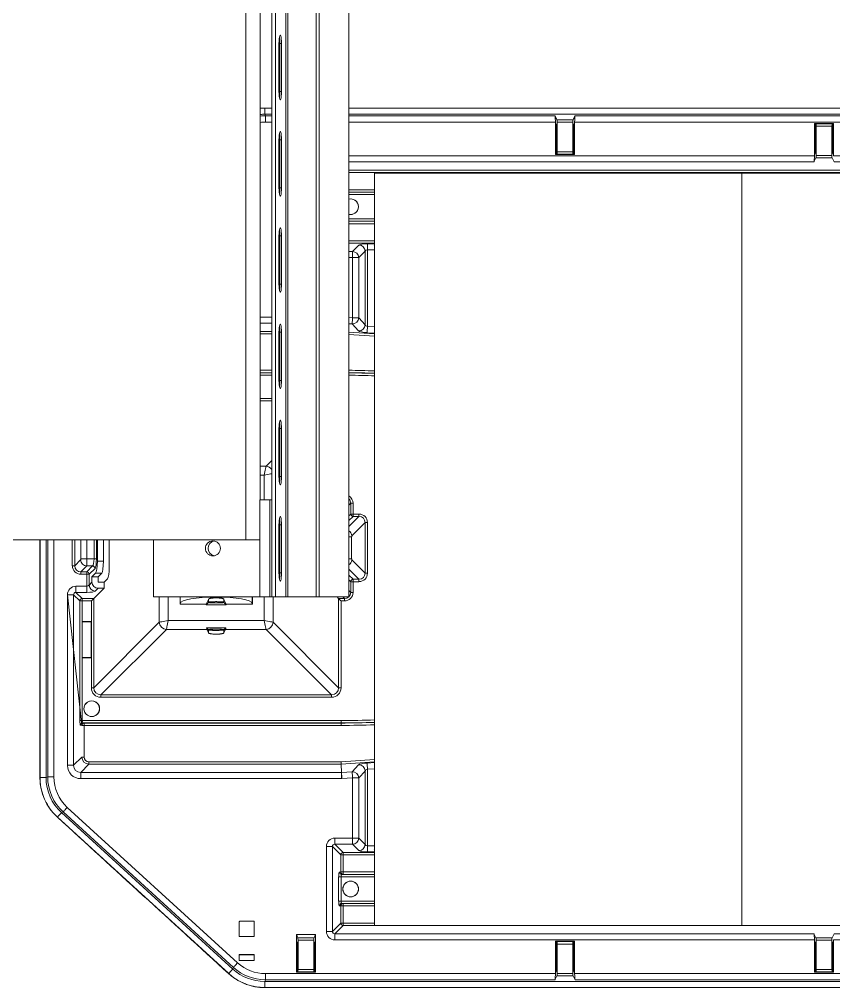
# Model space of a CAD drawing. Header units: inches. Extents: x 1518 to 2565, y 62 to 679.
# Drawn here: x 2181.42 to 2198.34, y 528.97 to 549.08 of the extents above; entities that cross this region are included whole.
import ezdxf

# ---------------------------------------------------------------- set-up
doc = ezdxf.new("R2010")
doc.units = ezdxf.units.IN
doc.header["$LTSCALE"] = 50
doc.header["$MEASUREMENT"] = 0
for name, color, linetype, lineweight in [('E2-ECOFEET', 254, 'Continuous', 5), ('ECOFEET', 254, 'Continuous', 5), ('TEXT', 1, 'Continuous', 20)]:
    doc.layers.add(name, color=color, linetype=linetype, lineweight=lineweight)

# ---------------------------------------------------------------- blocks, each defined once
blk = doc.blocks.new('Z1')
at = {"layer": 'ECOFEET', "color": 1, "linetype": 'Continuous'}
for p, q in [((57.511, 140.498), (57.511, 70.498)), ((58.163, 140.498), (58.163, 70.498)), ((58.782, 70.498), (58.782, 140.498)), ((56.941, 72.518), (56.941, 136.373)), ((57.035, 80.527), (57.048, 80.493)), ((63.071, 80.347), (63.092, 80.305)), ((63.096, 80.256), (63.096, 79.834)), ((63.447, 80.256), (63.447, 79.834)), ((68.476, 80.194), (68.476, 79.772)), ((68.827, 80.194), (68.827, 79.772)), ((68.472, 79.723), (68.451, 79.681)), ((68.83, 79.723), (68.851, 79.681)), ((58.783, 78.959), (59.317, 78.959)), ((59.317, 78.909), (58.783, 78.909)), ((58.783, 78.907), (59.317, 78.907)), ((59.317, 78.857), (58.783, 78.857)), ((58.783, 78.355), (59.317, 78.355)), ((59.317, 78.305), (58.783, 78.305)), ((58.783, 78.302), (59.317, 78.302)), ((59.317, 78.252), (58.783, 78.252)), ((58.783, 77.898), (59.317, 77.898)), ((59.317, 77.848), (58.783, 77.848)), ((56.941, 76.313), (57.18, 76.313)), ((58.987, 76.298), (59.12, 76.155)), ((57.18, 76.185), (56.941, 76.185)), ((58.983, 76.028), (58.85, 76.17)), ((56.941, 76.013), (57.18, 76.013)), ((57.18, 75.964), (56.941, 75.964)), ((57.33, 76.013), (57.348, 76.013)), ((57.348, 75.964), (57.33, 75.964)), ((58.783, 76.002), (59.317, 75.966)), ((59.317, 75.916), (58.783, 75.953)), ((56.941, 75.208), (57.18, 75.208)), ((57.18, 75.158), (56.941, 75.158)), ((56.941, 75.156), (57.18, 75.156)), ((57.18, 75.106), (56.941, 75.106)), ((57.33, 75.208), (57.348, 75.208)), ((57.348, 75.158), (57.33, 75.158)), ((57.33, 75.156), (57.348, 75.156)), ((57.348, 75.106), (57.33, 75.106)), ((56.941, 74.624), (57.18, 74.624)), ((57.18, 74.574), (56.941, 74.574)), ((57.33, 73.482), (57.348, 73.501)), ((57.348, 73.205), (57.33, 73.187)), ((53.804, 71.123), (53.804, 71.685)), ((56.64, 71.685), (56.931, 71.685)), ((53.064, 70.544), (52.936, 70.544)), ((55.275, 70.498), (55.275, 70.352)), ((55.868, 70.452), (55.868, 70.388)), ((56.185, 70.388), (56.185, 70.452)), ((55.868, 69.817), (55.868, 69.753)), ((56.185, 69.753), (56.185, 69.817)), ((56.504, 63.751), (56.504, 63.453)), ((56.808, 63.761), (56.514, 63.761)), ((56.818, 63.453), (56.818, 63.751)), ((56.514, 63.443), (56.808, 63.443)), ((57.691, 63.357), (57.712, 63.315)), ((57.716, 63.266), (57.716, 62.844)), ((58.067, 63.266), (58.067, 62.844)), ((63.096, 62.782), (63.096, 63.204)), ((63.447, 62.782), (63.447, 63.204)), ((68.472, 63.315), (68.451, 63.357)), ((68.476, 62.844), (68.476, 63.266)), ((68.827, 62.844), (68.827, 63.266)), ((56.817, 63.067), (56.505, 63.067)), ((56.817, 62.944), (56.817, 63.067)), ((56.504, 62.943), (56.818, 62.943)), ((63.071, 62.673), (63.071, 62.691)), ((63.471, 62.691), (63.45, 62.733))]:
    blk.add_line(p, q, dxfattribs=at)
for points in [[(57.472, 140.498), (57.472, 70.498), (57.257, 70.498), (57.18, 70.498), (57.137, 70.498)], [(57.257, 140.498), (57.18, 140.498), (57.18, 70.498)], [(57.257, 70.498), (57.257, 140.498), (57.472, 140.498), (57.511, 140.498), (58.101, 140.498)], [(58.101, 70.498), (58.163, 70.498), (58.782, 70.498), (58.783, 70.498), (58.783, 140.498), (58.782, 140.498), (58.163, 140.498), (58.101, 140.498), (58.101, 70.498), (57.511, 70.498), (57.472, 70.498)], [(56.931, 137.185), (56.64, 137.185), (18.191, 137.185), (18.191, 71.685), (56.64, 71.685), (56.64, 137.185)], [(57.348, 81.998), (57.382, 81.998), (57.382, 80.998), (57.348, 80.998)], [(57.18, 80.652), (57.035, 80.652), (56.941, 80.647)], [(57.18, 80.527), (57.035, 80.527), (57.035, 80.652), (57.035, 80.655)], [(57.18, 80.365), (57.048, 80.365), (57.048, 80.493), (57.18, 80.493)], [(75.244, 80.655), (75.244, 80.652), (75.244, 80.527), (58.783, 80.527)], [(58.783, 79.663), (68.451, 79.663), (68.451, 79.681), (68.451, 80.335), (68.851, 80.335), (68.851, 79.681), (68.851, 79.663), (74.7, 79.663), (74.7, 79.535)], [(63.071, 80.365), (63.071, 80.347), (63.071, 79.693), (63.471, 79.693), (63.471, 80.347), (63.45, 80.305)], [(57.348, 79.998), (57.382, 79.998), (57.382, 78.998), (57.348, 78.998)], [(66.942, 79.3), (66.942, 63.675), (59.317, 63.675), (58.663, 63.675), (58.663, 63.724), (59.317, 63.724)], [(74.528, 79.3), (74.528, 79.314), (58.783, 79.314)], [(66.942, 63.675), (74.567, 63.675), (74.567, 79.3), (66.942, 79.3), (59.317, 79.3), (59.317, 63.675)], [(57.348, 77.998), (57.382, 77.998), (57.382, 76.998), (57.348, 76.998)], [(59.12, 77.681), (58.987, 77.548), (58.859, 77.548), (58.783, 77.548)], [(59.169, 77.708), (59.169, 77.836), (59.317, 77.836)], [(59.317, 77.708), (59.169, 77.708), (59.169, 76.117), (59.317, 76.107)], [(59.317, 77.794), (59.309, 77.801), (59.317, 77.801)], [(57.348, 75.998), (57.382, 75.998), (57.382, 74.998), (57.348, 74.998)], [(57.348, 73.998), (57.382, 73.998), (57.382, 72.998), (57.348, 72.998)], [(57.137, 72.518), (57.137, 70.498), (56.931, 70.498), (54.724, 70.498), (54.724, 71.685)], [(56.931, 70.498), (56.931, 72.518), (57.137, 72.518), (57.18, 72.518)], [(58.783, 72.185), (58.82, 72.222), (58.869, 72.222), (58.869, 72.445), (58.82, 72.445), (58.783, 72.408)], [(58.783, 71.964), (58.992, 72.173), (58.992, 72.222), (58.869, 72.222), (58.869, 72.173), (58.783, 72.087)], [(57.348, 71.998), (57.382, 71.998), (57.382, 70.998), (57.348, 70.998)], [(52.493, 71.685), (52.493, 66.745), (52.367, 66.745), (52.365, 66.745)], [(52.493, 66.745), (52.527, 66.76), (52.527, 71.685)], [(52.655, 71.685), (52.655, 66.76), (52.527, 66.76)], [(53.087, 71.685), (53.087, 71.147), (53.038, 71.147), (53.038, 71.685)], [(53.34, 71.685), (53.34, 71.289), (53.212, 71.289), (53.212, 71.685)], [(53.34, 71.289), (53.489, 71.289), (53.489, 71.685)], [(53.538, 71.685), (53.538, 71.289), (53.489, 71.289)], [(53.558, 71.685), (53.558, 71.239), (53.685, 71.239), (53.685, 71.685)], [(58.783, 71.289), (58.84, 71.289), (58.84, 71.749), (58.783, 71.749)], [(53.46, 71.142), (53.338, 71.019), (53.338, 70.97), (53.215, 70.97), (53.215, 71.019)], [(58.783, 70.853), (58.82, 70.816), (58.869, 70.816), (58.992, 70.816), (58.992, 70.865), (58.783, 71.074)], [(53.446, 70.917), (53.521, 70.993), (53.648, 70.993), (53.573, 70.917), (53.573, 70.81), (53.578, 70.805), (53.696, 70.805), (53.767, 70.877)], [(53.573, 70.917), (53.446, 70.917), (53.446, 70.806)], [(58.783, 70.951), (58.869, 70.865), (58.869, 70.816), (58.869, 70.593), (58.82, 70.593), (58.783, 70.63)], [(53.114, 70.593), (53.338, 70.593), (53.338, 70.721)], [(53.483, 68.612), (53.483, 70.465), (53.696, 70.678)], [(53.064, 67.001), (53.064, 70.544), (53.192, 70.416), (53.192, 67.933), (53.242, 67.933), (58.621, 67.933), (58.621, 67.883)], [(53.244, 69.984), (53.242, 69.987), (53.433, 69.987), (53.433, 69.237), (53.433, 68.612), (53.483, 68.612), (54.844, 69.973), (54.844, 70.498)], [(55.276, 70.498), (55.276, 70.368), (55.275, 70.352), (55.818, 70.352)], [(56.234, 70.338), (55.818, 70.338), (55.866, 70.386), (55.866, 70.448), (55.818, 70.352), (55.818, 70.338)], [(56.778, 70.352), (56.234, 70.352), (56.186, 70.448), (56.186, 70.386), (56.234, 70.338), (56.234, 70.352)], [(56.776, 70.498), (56.776, 70.368), (56.778, 70.352), (56.778, 70.498)], [(57.208, 70.498), (57.208, 69.973), (58.57, 68.612), (58.619, 68.612), (58.619, 70.416), (58.692, 70.416), (58.692, 70.465), (58.66, 70.498)], [(58.57, 68.612), (58.57, 70.465), (58.538, 70.498)], [(53.244, 69.239), (53.242, 69.237), (53.433, 69.237), (53.431, 69.239)], [(53.259, 67.883), (58.621, 67.883), (58.621, 67.88)], [(53.212, 66.853), (53.212, 66.725), (58.626, 66.725), (58.626, 66.853), (58.62, 67.025), (53.384, 67.025), (53.384, 67.074), (58.62, 67.074), (59.317, 67.122)], [(53.384, 67.025), (53.212, 66.853), (58.626, 66.853)], [(59.317, 66.931), (59.169, 66.921), (59.169, 65.331), (59.317, 65.331)], [(59.317, 65.203), (59.169, 65.203), (59.169, 65.331)], [(59.317, 65.237), (59.309, 65.237), (59.317, 65.245)], [(59.317, 65.141), (58.663, 65.141), (58.663, 64.786), (59.317, 64.786)], [(58.619, 64.683), (58.57, 64.683), (58.57, 64.182), (58.619, 64.182), (59.317, 64.182)], [(59.317, 64.683), (58.619, 64.683), (58.619, 64.182)], [(57.691, 63.484), (57.691, 63.357), (57.691, 62.703), (58.091, 62.703), (58.091, 63.357), (58.07, 63.315)], [(58.091, 63.357), (58.091, 63.484), (57.691, 63.484), (57.723, 63.42), (58.059, 63.42), (58.091, 63.484)], [(68.451, 63.375), (68.451, 63.357), (68.451, 62.703), (68.851, 62.703), (68.851, 63.357), (68.83, 63.315)], [(68.851, 63.357), (68.851, 63.375), (74.7, 63.375), (74.7, 63.503), (68.861, 63.503), (68.819, 63.42), (68.483, 63.42)], [(63.092, 62.733), (63.071, 62.691), (63.071, 63.345), (63.471, 63.345), (63.471, 62.691), (63.471, 62.673), (73.831, 62.673), (73.831, 62.691)], [(56.504, 63.068), (56.505, 63.067), (56.505, 62.944)], [(73.822, 62.545), (63.481, 62.545), (63.439, 62.628), (63.103, 62.628), (63.062, 62.545)], [(75.244, 62.384), (75.244, 62.386), (57.035, 62.386), (57.035, 62.384)]]:
    blk.add_lwpolyline(points, dxfattribs=at)
at = {"layer": 'ECOFEET', "color": 1, "linetype": 'Continuous', "flags": 128}
for points in [[(57.382, 81.998), (57.381, 82.046), (57.378, 82.09), (57.373, 82.127), (57.367, 82.154), (57.359, 82.168), (57.352, 82.168), (57.345, 82.154), (57.339, 82.127), (57.334, 82.09), (57.331, 82.046), (57.33, 81.998), (57.33, 80.998), (57.331, 80.949), (57.334, 80.905), (57.339, 80.868), (57.345, 80.841), (57.352, 80.827), (57.359, 80.827), (57.367, 80.841), (57.373, 80.868), (57.378, 80.905), (57.381, 80.949), (57.382, 80.998)], [(57.382, 79.998), (57.381, 80.046), (57.378, 80.09), (57.373, 80.127), (57.367, 80.154), (57.359, 80.168), (57.352, 80.168), (57.345, 80.154), (57.339, 80.127), (57.334, 80.09), (57.331, 80.046), (57.33, 79.998), (57.33, 78.998), (57.331, 78.949), (57.334, 78.905), (57.339, 78.868), (57.345, 78.841), (57.352, 78.827), (57.359, 78.827), (57.367, 78.841), (57.373, 78.868), (57.378, 78.905), (57.381, 78.949), (57.382, 78.998)], [(57.382, 77.998), (57.381, 78.046), (57.378, 78.09), (57.373, 78.127), (57.367, 78.154), (57.359, 78.168), (57.352, 78.168), (57.345, 78.154), (57.339, 78.127), (57.334, 78.09), (57.331, 78.046), (57.33, 77.998), (57.33, 76.998), (57.331, 76.949), (57.334, 76.905), (57.339, 76.868), (57.345, 76.841), (57.352, 76.827), (57.359, 76.827), (57.367, 76.841), (57.373, 76.868), (57.378, 76.905), (57.381, 76.949), (57.382, 76.998)], [(58.783, 76.175), (58.85, 76.17), (58.851, 76.176), (58.851, 76.185), (58.852, 76.198), (58.853, 76.214), (58.854, 76.233), (58.856, 76.253), (58.857, 76.275), (58.859, 76.298), (58.783, 76.303)], [(57.382, 75.998), (57.381, 76.046), (57.378, 76.09), (57.373, 76.127), (57.367, 76.154), (57.359, 76.168), (57.352, 76.168), (57.345, 76.154), (57.339, 76.127), (57.334, 76.09), (57.331, 76.046), (57.33, 75.998), (57.33, 74.998), (57.331, 74.949), (57.334, 74.905), (57.339, 74.868), (57.345, 74.841), (57.352, 74.827), (57.359, 74.827), (57.367, 74.841), (57.373, 74.868), (57.378, 74.905), (57.381, 74.949), (57.382, 74.998)], [(59.317, 75.978), (59.16, 75.989), (59.161, 75.995), (59.162, 76.005), (59.162, 76.018), (59.164, 76.033), (59.165, 76.052), (59.166, 76.073), (59.168, 76.094), (59.169, 76.117)], [(57.382, 73.998), (57.381, 74.046), (57.378, 74.09), (57.373, 74.127), (57.367, 74.154), (57.359, 74.168), (57.352, 74.168), (57.345, 74.154), (57.339, 74.127), (57.334, 74.09), (57.331, 74.046), (57.33, 73.998), (57.33, 72.998), (57.331, 72.949), (57.334, 72.905), (57.339, 72.868), (57.345, 72.841), (57.352, 72.827), (57.359, 72.827), (57.367, 72.841), (57.373, 72.868), (57.378, 72.905), (57.381, 72.949), (57.382, 72.998)], [(56.941, 73.026), (57.021, 73.026), (57.029, 73.063), (57.037, 73.1), (57.044, 73.133), (57.05, 73.162), (57.055, 73.185), (57.059, 73.203), (57.061, 73.213), (56.941, 73.213)], [(57.18, 73.059), (57.157, 73.054), (57.128, 73.048), (57.095, 73.041), (57.059, 73.034), (57.021, 73.026), (57.021, 72.518)], [(57.382, 71.998), (57.381, 72.046), (57.378, 72.09), (57.373, 72.127), (57.367, 72.154), (57.359, 72.168), (57.352, 72.168), (57.345, 72.154), (57.339, 72.127), (57.334, 72.09), (57.331, 72.046), (57.33, 71.998), (57.33, 70.998), (57.331, 70.949), (57.334, 70.905), (57.339, 70.868), (57.345, 70.841), (57.352, 70.827), (57.359, 70.827), (57.367, 70.841), (57.373, 70.868), (57.378, 70.905), (57.381, 70.949), (57.382, 70.998)], [(53.433, 70.416), (53.242, 70.416), (53.242, 70.465), (53.483, 70.465), (53.48, 70.463), (53.477, 70.459), (53.472, 70.454), (53.466, 70.448), (53.458, 70.441), (53.451, 70.433), (53.442, 70.425), (53.433, 70.416), (53.433, 69.987), (53.431, 69.984), (53.244, 69.984), (53.244, 69.239), (53.431, 69.239), (53.431, 69.984)], [(55.031, 70.498), (55.031, 70.012), (55.023, 69.975), (55.016, 69.939), (55.009, 69.905), (55.003, 69.876), (54.998, 69.853), (54.994, 69.836), (54.992, 69.825), (53.63, 68.464), (53.63, 68.415), (58.422, 68.415), (58.422, 68.464), (53.63, 68.464)], [(58.422, 68.464), (57.061, 69.825), (57.059, 69.836), (57.055, 69.853), (57.05, 69.876), (57.044, 69.905), (57.037, 69.939), (57.029, 69.975), (57.021, 70.012), (57.021, 70.498)], [(58.692, 70.465), (58.57, 70.465), (58.572, 70.463), (58.576, 70.459), (58.581, 70.454), (58.587, 70.448), (58.594, 70.441), (58.602, 70.433), (58.611, 70.425), (58.619, 70.416)], [(59.317, 67.06), (59.16, 67.049), (59.161, 67.043), (59.162, 67.034), (59.162, 67.021), (59.164, 67.005), (59.165, 66.986), (59.166, 66.966), (59.168, 66.944), (59.169, 66.921)], [(52.727, 65.924), (52.729, 65.925), (56.286, 62.676), (56.301, 62.693), (56.315, 62.709), (56.329, 62.724), (56.341, 62.737), (56.352, 62.749), (56.36, 62.758), (56.367, 62.765), (56.371, 62.769), (52.814, 66.018), (52.847, 66.033), (56.384, 62.803)], [(56.371, 62.769), (56.384, 62.803), (56.387, 62.807), (56.394, 62.814), (56.403, 62.824), (56.413, 62.836), (56.426, 62.849), (56.44, 62.865), (56.455, 62.881), (56.47, 62.897), (52.934, 66.127), (52.918, 66.111), (52.904, 66.095), (52.89, 66.079), (52.877, 66.066), (52.866, 66.054), (52.858, 66.044), (52.851, 66.037), (52.847, 66.033)]]:
    blk.add_lwpolyline(points, dxfattribs=at)
at = {"layer": 'ECOFEET', "color": 1, "linetype": 'Continuous'}
for points in [[(57.339, 82.129, -0.044235), (57.348, 81.998), (57.348, 80.998, -0.044242), (57.339, 80.866)], [(57.339, 80.129, -0.044242), (57.348, 79.998), (57.348, 78.998, -0.04424), (57.339, 78.866)], [(58.783, 79.363), (74.528, 79.363), (74.528, 79.314), (74.577, 79.314), (74.749, 79.486), (74.749, 75.225), (74.877, 75.225), (74.877, 75.097), (78.16, 75.097), (77.988, 74.925, -0.393929), (78.037, 74.876), (78.209, 75.048), (78.209, 67.99)], [(74.567, 78.908, 0.339393), (74.604, 78.957), (74.577, 78.959), (74.577, 79.314, 0.393928), (74.528, 79.363), (74.7, 79.535), (68.861, 79.535), (68.819, 79.618), (68.483, 79.618), (68.442, 79.535)], [(58.783, 78.448, 0.202767), (58.907, 78.47, 0.544465), (58.907, 78.741, 0.202767), (58.783, 78.763)], [(57.339, 78.129, -0.04424), (57.348, 77.998), (57.348, 76.998, -0.044241), (57.339, 76.866)], [(58.783, 77.676), (58.859, 77.676), (58.992, 77.809, -0.393923), (59.12, 77.681), (59.12, 76.155)], [(57.339, 76.129, -0.044241), (57.348, 75.998), (57.348, 74.998, -0.04424), (57.339, 74.866)], [(57.339, 74.129, -0.044242), (57.348, 73.998), (57.348, 72.998, -0.044239), (57.339, 72.866)], [(57.18, 73.148, 0.234515), (57.061, 73.213), (57.18, 73.332)], [(58.992, 72.173), (58.869, 72.173, -0.39391), (58.82, 72.222), (58.82, 72.445)], [(57.339, 72.129, -0.044242), (57.348, 71.998), (57.348, 70.998, -0.044236), (57.339, 70.866)], [(58.783, 71.163, 0.24493), (58.843, 71.27), (59.12, 70.993), (59.169, 70.993), (59.169, 72.045), (59.12, 72.045), (59.12, 70.993)], [(59.12, 72.045), (58.843, 71.768, 0.244933), (58.783, 71.875)], [(57.33, 71.37, 0.067324), (57.344, 71.508, 0.067325), (57.33, 71.646)], [(53.087, 71.147), (53.209, 71.27, 0.393923), (53.337, 71.142)], [(53.446, 70.806), (53.387, 70.747), (53.387, 70.97), (53.509, 71.093, 0.393944), (53.46, 71.142), (53.337, 71.142), (53.215, 71.019), (53.338, 71.019, -0.393944), (53.387, 70.97), (53.338, 70.97), (53.338, 70.721), (53.114, 70.721), (53.114, 70.593), (53.242, 70.465, 0.393935), (53.192, 70.416), (53.242, 70.416), (53.242, 69.987), (53.242, 69.237), (53.242, 67.933)], [(53.696, 70.805), (53.696, 70.678), (53.574, 70.678), (53.515, 70.619, -0.393928), (53.387, 70.747)], [(58.82, 70.593), (58.82, 70.816, -0.393907), (58.869, 70.865), (58.992, 70.865)], [(59.12, 66.883, 0.411945), (58.983, 67.011), (58.85, 66.868)], [(58.442, 65.313), (58.314, 65.313), (58.314, 63.552), (58.442, 63.552), (58.614, 63.724, 0.393921), (58.663, 63.675), (58.491, 63.503), (68.442, 63.503), (68.483, 63.42)], [(58.491, 65.362), (58.663, 65.19, 0.393935), (58.614, 65.141), (58.442, 65.313), (58.442, 63.552)], [(58.637, 64.733, -0.412092), (58.587, 64.783), (58.614, 64.786), (58.614, 65.141), (58.663, 65.141), (58.663, 65.19), (59.317, 65.19)], [(59.317, 64.736), (58.663, 64.736), (58.663, 64.786), (58.614, 64.786, 0.412112), (58.663, 64.736), (58.637, 64.733), (59.317, 64.733)], [(59.317, 64.079), (58.663, 64.079), (58.663, 63.724), (58.614, 63.724), (58.614, 64.079), (58.587, 64.082, -0.412106), (58.637, 64.132)], [(59.317, 64.132), (58.637, 64.132), (58.663, 64.129, 0.4121), (58.614, 64.079), (58.663, 64.079), (58.663, 64.129), (59.317, 64.129)]]:
    blk.add_lwpolyline(points, format="xyb", dxfattribs=at)
for points in [[(63.436, 80.361), (63.107, 80.361), (63.107, 79.749), (63.436, 79.749)], [(68.827, 80.33), (68.476, 80.33), (68.482, 80.329), (68.82, 80.329)], [(68.816, 80.279), (68.487, 80.279), (68.487, 79.667), (68.816, 79.667)], [(63.447, 79.698), (63.096, 79.698), (63.102, 79.699), (63.44, 79.699)], [(58.056, 63.371), (57.727, 63.371), (57.727, 62.759), (58.056, 62.759)], [(68.487, 62.759), (68.816, 62.759), (68.816, 63.371), (68.487, 63.371)], [(63.44, 63.339), (63.447, 63.34), (63.096, 63.34), (63.102, 63.339)], [(63.107, 63.289), (63.107, 62.677), (63.436, 62.677), (63.436, 63.289)], [(56.817, 63.067), (56.818, 63.068), (56.504, 63.068), (56.504, 62.943), (56.505, 62.944), (56.817, 62.944), (56.818, 62.943)], [(58.067, 62.708), (57.716, 62.708), (57.722, 62.709), (58.06, 62.709)]]:
    blk.add_lwpolyline(points, close=True, dxfattribs=at)
for points in [[(58.859, 76.298), (58.987, 76.298), (58.987, 77.548, 0.393924), (58.859, 77.676), (58.859, 77.548)], [(53.237, 67.83, -0.412123), (53.286, 67.88), (58.621, 67.88), (58.621, 67.83), (53.286, 67.83), (53.286, 67.173), (53.237, 67.173), (53.064, 67.001), (52.936, 67.001), (52.936, 70.544)], [(53.354, 68.313, 0.544465), (53.354, 68.041, 0.294947), (53.529, 68.041, 0.544465), (53.529, 68.313, 0.294947)], [(53.21, 67.833, -0.412086), (53.259, 67.883), (53.286, 67.88), (53.286, 67.83), (53.237, 67.83)], [(58.732, 64.568, 0.544465), (58.732, 64.297, 0.294947), (58.907, 64.297, 0.544465), (58.907, 64.568, 0.294947)]]:
    blk.add_lwpolyline(points, format="xyb", close=True, dxfattribs=at)
at = {"layer": 'ECOFEET', "color": 1, "linetype": 'Continuous', "flags": 128}
for points in [[(55.832, 69.825), (54.992, 69.825, -0.393932), (54.844, 69.973), (54.854, 69.975), (54.872, 69.979), (54.895, 69.984), (54.924, 69.99), (54.958, 69.997), (54.994, 70.005), (55.031, 70.012)], [(55.031, 70.012), (57.021, 70.012), (57.059, 70.005), (57.095, 69.997), (57.128, 69.99), (57.157, 69.984), (57.181, 69.979), (57.198, 69.975), (57.208, 69.973, -0.393932), (57.061, 69.825), (56.22, 69.825), (56.186, 69.757), (56.186, 69.819), (56.227, 69.86), (55.825, 69.86), (55.866, 69.819), (55.866, 69.757), (55.832, 69.825)], [(59.317, 67.073), (58.623, 67.025), (58.623, 67.028), (58.623, 67.031), (58.623, 67.036), (58.622, 67.042), (58.622, 67.049), (58.621, 67.057), (58.62, 67.066), (58.62, 67.074), (58.62, 67.025, 0.016596), (58.623, 67.025), (58.629, 66.853), (58.85, 66.868), (58.851, 66.862), (58.851, 66.853), (58.852, 66.84), (58.853, 66.824), (58.854, 66.805), (58.856, 66.785), (58.857, 66.763), (58.859, 66.74), (58.987, 66.74, 0.411946), (58.85, 66.868)], [(58.629, 66.853), (58.63, 66.847), (58.63, 66.838), (58.631, 66.825), (58.632, 66.809), (58.633, 66.79), (58.635, 66.77), (58.636, 66.748), (58.638, 66.725), (58.859, 66.74), (58.859, 65.49), (58.859, 65.362), (58.992, 65.229, 0.393927), (59.12, 65.357), (58.987, 65.49, -0.393924), (58.859, 65.362), (58.491, 65.362), (58.491, 65.49), (58.859, 65.49), (58.987, 65.49), (58.987, 66.74), (59.12, 66.883), (59.12, 65.357)]]:
    blk.add_lwpolyline(points, format="xyb", dxfattribs=at)
at = {"layer": 'ECOFEET', "color": 1, "linetype": 'Continuous'}
for centre, radius in [((55.958, 71.508), 0.156), ((53.442, 68.177), 0.163), ((58.819, 64.432), 0.163)]:
    blk.add_circle(centre, radius, dxfattribs=at)
for centre, radius, start, end in [((58.819, 78.606), 0.163, 257.1326, 102.8674), ((58.854, 76.303), 0.133, 268.2707, 357.8266), ((58.987, 76.16), 0.133, 268.2707, 357.8266), ((58.621, 56.626), 18.582, 87.8554, 89.5018), ((58.621, 56.626), 18.532, 87.8496, 89.5004), ((58.621, 56.626), 18.53, 87.8493, 89.5003), ((58.621, 56.626), 18.48, 87.8434, 89.499), ((56.017, 71.508), 0.157, 101.5568, 258.4432), ((58.621, 86.412), 18.48, 270, 272.1566), ((58.621, 86.412), 18.53, 270, 272.1507), ((58.621, 86.412), 18.532, 270, 272.1504), ((58.621, 86.412), 18.582, 270, 272.1446)]:
    blk.add_arc(centre, radius, start, end, dxfattribs=at)
for centre, major_axis, ratio, start_param, end_param in [((57.048, 79.507), (-0.37, 0.953), 0.978189, 5.918992, 6.012205), ((57.058, 79.482), (-0.366, 0.945), 0.987012, 5.918992, 6.025366), ((63.483, 80.365), (0, 0.13), 0.087489, 0.174533, 1.570796), ((57.058, 79.482), (0.32, -0.825), 0.982581, 2.777399, 2.899692), ((63.091, 80.256), (0, 0.05), 0.087489, 4.712389, 6.108652), ((63.102, 80.361), (0, 0.05), 0.087489, 4.712389, 6.108652), ((63.44, 80.361), (0, 0.05), 0.087489, 0.174533, 1.570796), ((63.451, 80.256), (0, 0.05), 0.087489, 0.174533, 1.570796), ((68.482, 80.279), (0, 0.05), 0.087489, 4.712389, 6.265732), ((68.82, 80.279), (0, 0.05), 0.087489, 0.017453, 1.570796), ((68.471, 80.194), (0, 0.05), 0.087489, 4.712389, 5.759587), ((63.091, 79.834), (0, 0.05), 0.087489, 3.665191, 4.712389), ((63.102, 79.749), (0, 0.05), 0.087489, 3.159046, 4.712389), ((63.44, 79.749), (0, 0.05), 0.087489, 1.570796, 3.124139), ((68.471, 79.772), (0, 0.05), 0.087489, 3.316126, 4.712389), ((68.482, 79.667), (0, 0.05), 0.087489, 3.316126, 4.712389), ((68.82, 79.667), (0, 0.05), 0.087489, 1.570796, 2.96706), ((68.831, 79.772), (0, 0.05), 0.087489, 1.570796, 2.96706), ((59.169, 77.804), (0.18, 0), 0.176327, 1.570796, 2.96706), ((59.169, 77.676), (0.05, 0), 0.634777, 1.570796, 2.96706), ((59.425, 77.708), (0.133, -0.129), 0.122744, 3.780325, 3.887313), ((59.169, 76.149), (0.0488, -0.019), 0.580702, 3.53857, 4.934833), ((59.16, 76.021), (0.18, -0.013), 0.175892, 3.328509, 4.724773), ((58.686, 72.439), (-0.131, -0.131), 0.970288, 2.371274, 3.3859), ((58.686, 72.439), (0.0969, 0.0969), 0.948921, 5.512866, 6.287282), ((58.986, 72.039), (0.131, 0.131), 0.970288, 5.512866, 7.053504), ((58.986, 72.039), (0.0969, 0.0969), 0.948921, 5.512866, 7.053504), ((58.844, 71.749), (0, 0.02), 0.176327, 0.174533, 1.570796), ((53.209, 71.289), (0, 0.02), 0.176327, 3.316126, 4.712389), ((53.337, 71.289), (0, 0.15), 0.02351, 3.316126, 4.712389), ((53.454, 71.289), (0, 0.15), 0.235103, 3.316126, 4.712389), ((53.503, 71.289), (0, 0.2), 0.176327, 3.316126, 4.712389), ((53.514, 71.239), (0, 0.25), 0.176327, 3.316126, 4.712389), ((53.64, 71.239), (0, 0.25), 0.176327, 3.316126, 4.712389), ((58.844, 71.289), (0, 0.02), 0.176327, 1.570796, 2.96706), ((53.221, 71.153), (-0.131, -0.131), 0.970288, 5.512866, 7.053504), ((53.221, 71.153), (0.0969, 0.0969), 0.948921, 2.371274, 3.911912), ((53.76, 71.123), (0, 0.25), 0.176327, 3.316126, 4.712389), ((53.578, 70.81), (0.0947, 0.0947), 0.970288, 2.371274, 3.911912), ((58.986, 70.999), (-0.0969, 0.0969), 0.948921, 2.371274, 3.911912), ((58.986, 70.999), (0.131, -0.131), 0.970288, 5.512866, 7.053504), ((53.119, 70.538), (-0.131, 0.131), 0.970288, 5.512866, 7.053504), ((53.338, 70.753), (0.05, 0), 0.634777, 4.712389, 6.108652), ((53.338, 70.625), (0.18, 0), 0.176327, 4.712389, 6.108652), ((53.119, 70.538), (-0.042, 0.042), 0.84211, 5.512866, 7.053504), ((56.026, 70.365), (0.75, 0), 0.176327, 0.017453, 3.124139), ((58.686, 70.599), (0.0969, -0.0969), 0.948921, 5.512866, 7.053504), ((58.686, 70.599), (-0.131, 0.131), 0.970288, 2.371274, 3.911912), ((55.835, 70.012), (0, 0.19), 0.087489, 2.502598, 2.96706), ((56.684, 69.815), (0.5, 0), 0.087489, 3.054326, 3.083032), ((56.218, 70.012), (0, 0.19), 0.087489, 3.316126, 3.780587), ((53.637, 68.618), (-0.146, -0.146), 0.970288, 5.512866, 7.053504), ((53.637, 68.618), (0.111, 0.111), 0.951716, 2.371274, 3.911912), ((58.416, 68.618), (-0.111, 0.111), 0.951716, 2.371274, 3.911912), ((58.416, 68.618), (0.146, -0.146), 0.970288, 5.512866, 7.053504), ((53.21, 67.933), (0, 0.1), 0.176327, 1.570796, 3.124139), ((53.259, 67.933), (0, 0.05), 0.352654, 1.570796, 3.124139), ((53.221, 67.009), (-0.204, -0.204), 0.970288, 5.512866, 7.053504), ((53.221, 67.009), (0.115, 0.115), 0.923436, 2.371274, 3.911912), ((53.387, 67.176), (0.107, 0.107), 0.989599, 2.371274, 3.911912), ((53.387, 67.176), (-0.0729, -0.0729), 0.970288, 5.512866, 7.053504), ((59.16, 67.017), (0.18, 0.013), 0.175892, 1.558413, 2.954676), ((58.626, 66.908), (-0.0019, 0.0547), 0.913122, 3.108053, 3.175133), ((59.169, 66.89), (0.0488, 0.019), 0.580702, 1.348352, 2.744616), ((53.512, 66.76), (0.936, 0.413), 0.977384, 2.732965, 3.550221), ((53.538, 66.772), (0.927, 0.409), 0.986525, 2.732965, 3.550221), ((53.538, 66.772), (0.811, 0.357), 0.981933, 2.732965, 3.550221), ((58.626, 66.908), (0.006, -0.183), 0.984791, 6.249645, 6.316725), ((58.497, 65.307), (-0.131, 0.131), 0.970288, 5.512866, 7.053504), ((58.497, 65.307), (-0.042, 0.042), 0.84211, 5.512866, 7.053504), ((59.169, 65.234), (0.18, 0), 0.176327, 3.316126, 4.712389), ((59.169, 65.362), (0.05, 0), 0.634777, 3.316126, 4.712389), ((59.425, 65.331), (0.133, 0.129), 0.122744, 2.395872, 2.50286), ((58.588, 64.683), (0, 0.1), 0.176327, 0.017453, 1.570796), ((58.637, 64.683), (0, 0.05), 0.352654, 0.017453, 1.570796), ((58.588, 64.182), (0, 0.1), 0.176327, 1.570796, 3.124139), ((58.637, 64.182), (0, 0.05), 0.352654, 1.570796, 3.124139), ((56.514, 63.751), (-0.00707, 0.00707), 0.999695, 5.497939, 7.068431), ((56.808, 63.751), (0.00707, 0.00707), 0.999695, 5.497939, 7.068431), ((56.514, 63.453), (-0.00707, -0.00707), 0.999695, 5.497939, 7.068431), ((56.808, 63.453), (0.00707, -0.00707), 0.999695, 5.497939, 7.068431), ((57.722, 63.371), (0, 0.05), 0.087489, 4.712389, 6.108652), ((58.06, 63.371), (0, 0.05), 0.087489, 0.174533, 1.570796), ((58.497, 63.558), (0.131, 0.131), 0.970288, 2.371274, 3.911912), ((58.497, 63.558), (0.042, 0.042), 0.84211, 2.371274, 3.911912), ((68.482, 63.371), (0, 0.05), 0.087489, 4.712389, 6.108652), ((68.82, 63.371), (0, 0.05), 0.087489, 0.174533, 1.570796), ((57.711, 63.266), (0, 0.05), 0.087489, 4.712389, 6.108652), ((58.071, 63.266), (0, 0.05), 0.087489, 0.174533, 1.570796), ((63.091, 63.204), (0, 0.05), 0.087489, 4.712389, 5.759587), ((63.102, 63.289), (0, 0.05), 0.087489, 4.712389, 6.265732), ((63.44, 63.289), (0, 0.05), 0.087489, 0.017453, 1.570796), ((68.471, 63.266), (0, 0.05), 0.087489, 4.712389, 6.108652), ((68.831, 63.266), (0, 0.05), 0.087489, 0.174533, 1.570796), ((57.048, 63.531), (0.37, 0.953), 0.978189, 2.777399, 3.505786), ((57.058, 63.557), (0.366, 0.945), 0.987012, 2.777399, 3.505786), ((57.058, 63.557), (0.32, 0.825), 0.982581, 2.777399, 3.505786), ((57.711, 62.844), (0, 0.05), 0.087489, 3.665191, 4.712389), ((57.722, 62.759), (0, 0.05), 0.087489, 3.159046, 4.712389), ((58.06, 62.759), (0, 0.05), 0.087489, 1.570796, 3.124139), ((63.091, 62.782), (0, 0.05), 0.087489, 3.316126, 4.712389), ((63.451, 62.782), (0, 0.05), 0.087489, 1.570796, 2.96706), ((68.471, 62.844), (0, 0.05), 0.087489, 3.665191, 4.712389), ((68.482, 62.759), (0, 0.05), 0.087489, 3.159046, 4.712389), ((68.82, 62.759), (0, 0.05), 0.087489, 1.570796, 3.124139), ((63.102, 62.677), (0, 0.05), 0.087489, 3.316126, 4.712389), ((63.44, 62.677), (0, 0.05), 0.087489, 1.570796, 2.96706), ((63.483, 62.673), (0, 0.13), 0.087489, 1.570796, 2.96706)]:
    blk.add_ellipse(centre, major_axis=major_axis, ratio=ratio, start_param=start_param, end_param=end_param, dxfattribs=at)
for points, knots in [([(57.18, 80.655), (57.132, 80.655), (57.083, 80.655), (57.035, 80.655), (57.015, 80.654), (56.984, 80.654), (56.953, 80.651), (56.941, 80.65)], [0, 0, 0, 0, 1, 1, 1, 1.615458, 2, 2, 2, 2]), ([(75.789, 80.512), (75.774, 80.52), (75.738, 80.54), (75.686, 80.564), (75.632, 80.586), (75.581, 80.603), (75.545, 80.613), (75.526, 80.618), (75.51, 80.623), (75.469, 80.632), (75.413, 80.642), (75.355, 80.65), (75.301, 80.654), (75.263, 80.654), (75.244, 80.655), (69.757, 80.655), (64.27, 80.655), (58.783, 80.655)], [0, 0, 0, 0, 0.180019, 0.438365, 0.599833, 0.799876, 1, 1, 1, 1.17972, 1.437949, 1.599567, 1.799703, 2, 2, 2, 3, 3, 3, 3]), ([(76.193, 80.12), (76.169, 80.156), (76.121, 80.229), (76.021, 80.341), (75.892, 80.451), (75.731, 80.547), (75.556, 80.613), (75.392, 80.647), (75.287, 80.651), (75.244, 80.652), (69.757, 80.652), (64.27, 80.652), (58.783, 80.652)], [0, 0, 0, 0, 0.115443, 0.230884, 0.395157, 0.559427, 0.72347, 0.887518, 1, 1, 1, 2, 2, 2, 2]), ([(58.783, 80.493), (60.209, 80.493), (61.635, 80.493), (63.062, 80.493), (63.063, 80.488), (63.066, 80.479), (63.069, 80.444), (63.071, 80.404), (63.071, 80.378), (63.071, 80.365), (61.642, 80.365), (60.212, 80.365), (58.783, 80.365)], [0, 0, 0, 0, 1, 1, 1, 1.272796, 1.562444, 1.787991, 2, 2, 2, 3, 3, 3, 3]), ([(63.062, 80.493), (63.075, 80.465), (63.089, 80.438), (63.103, 80.41), (63.215, 80.41), (63.327, 80.41), (63.439, 80.41), (63.453, 80.438), (63.467, 80.465), (63.481, 80.493), (66.928, 80.493), (70.375, 80.493), (73.822, 80.493), (73.823, 80.488), (73.826, 80.479), (73.829, 80.444), (73.831, 80.404), (73.831, 80.378), (73.831, 80.365), (70.378, 80.365), (66.924, 80.365), (63.471, 80.365), (63.471, 80.359), (63.471, 80.353), (63.471, 80.347)], [0, 0, 0, 0, 1, 1, 1, 2, 2, 2, 3, 3, 3, 4, 4, 4, 4.272797, 4.562444, 4.787991, 5, 5, 5, 6, 6, 6, 7, 7, 7, 7]), ([(68.473, 80.237), (68.473, 80.238), (68.473, 80.242), (68.472, 80.25), (68.471, 80.264), (68.471, 80.28), (68.471, 80.297), (68.472, 80.31), (68.473, 80.322), (68.474, 80.329), (68.475, 80.33), (68.476, 80.33)], [0, 0, 0, 0, 0.046004, 0.154509, 0.274041, 0.399949, 0.525854, 0.645388, 0.753892, 0.891297, 1, 1, 1, 1]), ([(68.451, 79.663), (68.451, 79.647), (68.451, 79.613), (68.448, 79.572), (68.445, 79.545), (68.443, 79.538), (68.442, 79.535), (65.222, 79.535), (62.003, 79.535), (58.783, 79.535)], [0, 0, 0, 0, 0.271929, 0.561331, 0.787279, 1, 1, 1, 2, 2, 2, 2]), ([(63.096, 79.698), (63.095, 79.698), (63.094, 79.699), (63.093, 79.706), (63.092, 79.718), (63.091, 79.732), (63.091, 79.748), (63.091, 79.764), (63.092, 79.778), (63.093, 79.786), (63.093, 79.79), (63.093, 79.791)], [0, 0, 0, 0, 0.108703, 0.246108, 0.354614, 0.474145, 0.600053, 0.725959, 0.845492, 0.953996, 1, 1, 1, 1]), ([(57.048, 62.545), (57.043, 62.534), (57.039, 62.523), (57.035, 62.512), (57.035, 62.47), (57.035, 62.428), (57.035, 62.386), (56.972, 62.389), (56.847, 62.395), (56.666, 62.443), (56.512, 62.512), (56.385, 62.591), (56.319, 62.648), (56.286, 62.676), (56.285, 62.676), (56.285, 62.675), (56.284, 62.675), (56.299, 62.662), (56.337, 62.628), (56.392, 62.587), (56.452, 62.548), (56.507, 62.516), (56.569, 62.485), (56.611, 62.468), (56.632, 62.459), (56.65, 62.452), (56.698, 62.435), (56.764, 62.416), (56.835, 62.401), (56.898, 62.391), (56.966, 62.385), (57.012, 62.384), (57.035, 62.384), (63.105, 62.384), (69.174, 62.384), (75.244, 62.384), (75.261, 62.384), (75.303, 62.384), (75.36, 62.389), (75.418, 62.397), (75.471, 62.406), (75.508, 62.415), (75.526, 62.42), (75.543, 62.424), (75.583, 62.435), (75.637, 62.454), (75.691, 62.476), (75.739, 62.499), (75.773, 62.517), (75.789, 62.526), (75.804, 62.534), (75.84, 62.555), (75.887, 62.587), (75.934, 62.623), (75.975, 62.656), (76.003, 62.682), (76.017, 62.695), (76.029, 62.707), (76.059, 62.737), (76.096, 62.78), (76.133, 62.826), (76.164, 62.869), (76.184, 62.901), (76.195, 62.917), (77.045, 64.313), (77.895, 65.709), (78.746, 67.105), (78.755, 67.12), (78.778, 67.159), (78.805, 67.214), (78.83, 67.271), (78.85, 67.325), (78.861, 67.364), (78.867, 67.383), (78.872, 67.401), (78.883, 67.444), (78.894, 67.504), (78.903, 67.566), (78.907, 67.623), (78.908, 67.663), (78.908, 67.684), (78.908, 67.684), (78.907, 67.684), (78.906, 67.684), (78.864, 67.684), (78.822, 67.684), (78.78, 67.684), (78.78, 70.241), (78.78, 72.798), (78.78, 75.354), (78.769, 75.351), (78.758, 75.348), (78.747, 75.345), (78.747, 72.794), (78.747, 70.244), (78.747, 67.693)], [0, 0, 0, 0, 1, 1, 1, 2, 2, 2, 2.227044, 2.457081, 2.680643, 2.841433, 3, 3, 3, 4, 4, 4, 4.139697, 4.369522, 4.50029, 4.666892, 4.833457, 5, 5, 5, 5.139041, 5.368691, 5.499685, 5.666365, 5.833127, 6, 6, 6, 7, 7, 7, 7.180622, 7.439236, 7.600409, 7.800262, 8, 8, 8, 8.180337, 8.438823, 8.600137, 8.800078, 9, 9, 9, 9.180018, 9.438364, 9.599832, 9.799877, 10, 10, 10, 10.179721, 10.43795, 10.599566, 10.799702, 11, 11, 11, 12, 12, 12, 12.180356, 12.438823, 12.600132, 12.800075, 13, 13, 13, 13.180037, 13.438369, 13.599838, 13.799881, 14, 14, 14, 15, 15, 15, 16, 16, 16, 17, 17, 17, 18, 18, 18, 19, 19, 19, 19]), ([(52.367, 71.685), (52.367, 70.038), (52.367, 68.392), (52.367, 66.745), (52.369, 66.702), (52.372, 66.614), (52.399, 66.468), (52.451, 66.307), (52.532, 66.155), (52.626, 66.026), (52.694, 65.959), (52.729, 65.925), (52.734, 65.931), (52.739, 65.936), (52.744, 65.942), (52.749, 65.947), (52.753, 65.952), (52.758, 65.958), (52.763, 65.962), (52.767, 65.967), (52.772, 65.972), (52.776, 65.977), (52.78, 65.981), (52.784, 65.986), (52.788, 65.99), (52.791, 65.994), (52.795, 65.997), (52.798, 66.001), (52.801, 66.004), (52.803, 66.007), (52.806, 66.009), (52.808, 66.012), (52.81, 66.014), (52.811, 66.015), (52.812, 66.017), (52.814, 66.018)], [0, 0, 0, 0, 1, 1, 1, 1.141276, 1.284533, 1.483577, 1.688394, 1.8429, 2, 2, 2, 3, 3, 3, 4, 4, 4, 5, 5, 5, 6, 6, 6, 7, 7, 7, 8, 8, 8, 9, 9, 9, 10, 10, 10, 10]), ([(52.365, 71.685), (52.365, 70.038), (52.365, 68.392), (52.365, 66.745), (52.366, 66.707), (52.368, 66.643), (52.379, 66.566), (52.4, 66.453), (52.432, 66.368), (52.459, 66.296), (52.476, 66.261), (52.503, 66.204), (52.544, 66.138), (52.61, 66.043), (52.673, 65.979), (52.727, 65.924), (53.913, 64.841), (55.099, 63.758), (56.284, 62.675)], [0, 0, 0, 0, 1, 1, 1, 1.250499, 1.416156, 1.500772, 2, 2, 2, 2.249901, 2.414982, 2.499973, 3, 3, 3, 4, 4, 4, 4]), ([(57.035, 62.512), (63.105, 62.512), (69.174, 62.512), (75.244, 62.512), (75.244, 62.47), (75.244, 62.428), (75.244, 62.386), (75.288, 62.387), (75.375, 62.39), (75.523, 62.417), (75.683, 62.47), (75.849, 62.558), (75.997, 62.673), (76.112, 62.795), (76.169, 62.883), (76.193, 62.919), (76.186, 62.922), (76.18, 62.926), (76.174, 62.93), (76.168, 62.934), (76.161, 62.938), (76.155, 62.941), (76.15, 62.945), (76.144, 62.948), (76.138, 62.952), (76.133, 62.955), (76.128, 62.958), (76.123, 62.961), (76.118, 62.964), (76.114, 62.967), (76.109, 62.969), (76.105, 62.972), (76.102, 62.974), (76.098, 62.976), (76.096, 62.978), (76.093, 62.979), (76.09, 62.981), (76.089, 62.982), (76.087, 62.983), (76.085, 62.984), (76.936, 64.38), (77.786, 65.776), (78.637, 67.171), (78.625, 67.174), (78.614, 67.178), (78.603, 67.181), (77.758, 65.793), (76.912, 64.405), (76.066, 63.018)], [0, 0, 0, 0, 1, 1, 1, 2, 2, 2, 2.115443, 2.230884, 2.395157, 2.559427, 2.72347, 2.887518, 3, 3, 3, 4, 4, 4, 5, 5, 5, 6, 6, 6, 7, 7, 7, 8, 8, 8, 9, 9, 9, 10, 10, 10, 11, 11, 11, 12, 12, 12, 13, 13, 13, 14, 14, 14, 14]), ([(58.491, 63.503), (58.491, 63.46), (58.491, 63.418), (58.491, 63.375), (61.811, 63.375), (65.131, 63.375), (68.451, 63.375), (68.451, 63.392), (68.451, 63.426), (68.448, 63.466), (68.445, 63.493), (68.443, 63.5), (68.442, 63.503)], [0, 0, 0, 0, 1, 1, 1, 2, 2, 2, 2.271931, 2.561329, 2.787278, 3, 3, 3, 3]), ([(63.096, 63.34), (63.095, 63.34), (63.094, 63.339), (63.093, 63.332), (63.092, 63.32), (63.091, 63.307), (63.091, 63.29), (63.091, 63.274), (63.092, 63.26), (63.093, 63.252), (63.093, 63.248), (63.093, 63.247)], [0, 0, 0, 0, 0.108703, 0.246111, 0.354617, 0.474144, 0.600052, 0.725961, 0.845488, 0.953994, 1, 1, 1, 1]), ([(57.716, 62.708), (57.715, 62.708), (57.714, 62.709), (57.713, 62.716), (57.712, 62.728), (57.711, 62.742), (57.711, 62.758), (57.711, 62.774), (57.712, 62.788), (57.713, 62.796), (57.713, 62.8), (57.713, 62.801)], [0, 0, 0, 0, 0.108703, 0.246109, 0.354614, 0.47415, 0.600058, 0.725958, 0.845493, 0.953999, 1, 1, 1, 1]), ([(68.473, 62.801), (68.473, 62.8), (68.473, 62.796), (68.472, 62.788), (68.471, 62.774), (68.471, 62.758), (68.471, 62.742), (68.472, 62.728), (68.473, 62.716), (68.474, 62.709), (68.475, 62.708), (68.476, 62.708), (68.593, 62.708), (68.71, 62.708), (68.827, 62.708), (68.824, 62.708), (68.822, 62.709), (68.82, 62.709), (68.707, 62.709), (68.595, 62.709), (68.482, 62.709), (68.48, 62.709), (68.478, 62.708), (68.476, 62.708)], [0, 0, 0, 0, 0.046001, 0.154507, 0.274043, 0.399942, 0.52585, 0.645386, 0.753892, 0.891296, 1, 1, 1, 2, 2, 2, 3, 3, 3, 4, 4, 4, 5, 5, 5, 5]), ([(57.048, 62.545), (59.052, 62.545), (61.057, 62.545), (63.062, 62.545), (63.063, 62.55), (63.066, 62.559), (63.069, 62.594), (63.071, 62.634), (63.071, 62.66), (63.071, 62.673), (61.063, 62.673), (59.055, 62.673), (57.048, 62.673), (57.048, 62.63), (57.048, 62.588), (57.048, 62.545)], [0, 0, 0, 0, 1, 1, 1, 1.272798, 1.562442, 1.787987, 2, 2, 2, 3, 3, 3, 4, 4, 4, 4])]:
    blk.add_open_spline(points, degree=3, knots=knots, dxfattribs=at)
for points, weights, knots in [([(68.827, 80.33), (68.83, 80.33), (68.831, 80.293), (68.832, 80.256), (68.829, 80.237), (68.827, 80.223), (68.827, 80.194)], [1, 0.793353340293, 1, 0.793353340293, 1, 0.866025403784, 1], [0, 0, 0, 1.308997, 1.308997, 2.617994, 2.617994, 3.665191, 3.665191, 3.665191]), ([(63.447, 79.698), (63.45, 79.698), (63.451, 79.735), (63.452, 79.772), (63.449, 79.791), (63.447, 79.806), (63.447, 79.834)], [1, 0.793353340283, 1, 0.793353340283, 1, 0.866025403788, 1], [0, 0, 0, 1.308997, 1.308997, 2.617994, 2.617994, 3.665191, 3.665191, 3.665191]), ([(56.186, 70.448), (56.185, 70.45), (56.185, 70.452), (56.178, 70.479), (56.026, 70.479), (55.874, 70.479), (55.868, 70.452), (55.867, 70.45), (55.866, 70.448)], [1, 0.999770716911, 1, 0.722641925187, 1, 0.722641925187, 1, 0.999770716911, 1], [0, 0, 0, 0.042829, 0.042829, 1.569188, 1.569188, 3.095547, 3.095547, 3.138376, 3.138376, 3.138376]), ([(56.186, 70.386), (56.186, 70.387), (56.185, 70.388), (56.185, 70.388), (56.185, 70.388), (56.178, 70.401), (56.026, 70.401), (55.874, 70.401), (55.868, 70.388), (55.868, 70.388), (55.867, 70.388), (55.867, 70.387), (55.866, 70.386)], [1, 0.999896996851, 1, 0.999975067537, 1, 0.722641925187, 1, 0.722641925187, 1, 0.999975067537, 1, 0.999896996851, 1], [0, 0, 0, 0.028706, 0.028706, 0.042829, 0.042829, 1.569188, 1.569188, 3.095547, 3.095547, 3.10967, 3.10967, 3.138376, 3.138376, 3.138376]), ([(55.867, 70.388), (55.868, 70.387), (55.868, 70.387), (55.874, 70.374), (56.026, 70.374), (56.178, 70.374), (56.185, 70.387), (56.185, 70.387), (56.185, 70.388)], [1, 0.999975067537, 1, 0.722641925187, 1, 0.722641925187, 1, 0.999975067537, 1], [0, 0, 0, 0.014123, 0.014123, 1.540482, 1.540482, 3.066841, 3.066841, 3.080964, 3.080964, 3.080964]), ([(55.866, 69.819), (55.867, 69.818), (55.867, 69.818), (55.868, 69.817), (55.868, 69.817), (55.874, 69.804), (56.026, 69.804), (56.178, 69.804), (56.185, 69.817), (56.185, 69.817), (56.185, 69.818), (56.185, 69.818), (56.185, 69.818), (56.178, 69.831), (56.026, 69.831), (55.874, 69.831), (55.868, 69.818), (55.868, 69.818), (55.867, 69.818)], [1, 0.999896996851, 1, 0.999975067537, 1, 0.722641925187, 1, 0.722641925187, 1, 0.999975067537, 1, 0.999975067537, 1, 0.722641925187, 1, 0.722641925187, 1, 0.999975067537, 1], [0, 0, 0, 0.028706, 0.028706, 0.042829, 0.042829, 1.569188, 1.569188, 3.095547, 3.095547, 3.10967, 3.10967, 3.123793, 3.123793, 4.650152, 4.650152, 6.176511, 6.176511, 6.190634, 6.190634, 6.190634]), ([(56.186, 69.757), (56.185, 69.755), (56.185, 69.753), (56.178, 69.726), (56.026, 69.726), (55.874, 69.726), (55.868, 69.753), (55.867, 69.755), (55.866, 69.757)], [1, 0.999770716911, 1, 0.722641925187, 1, 0.722641925187, 1, 0.999770716911, 1], [0, 0, 0, 0.042829, 0.042829, 1.569188, 1.569188, 3.095547, 3.095547, 3.138376, 3.138376, 3.138376]), ([(63.447, 63.34), (63.45, 63.34), (63.451, 63.303), (63.452, 63.266), (63.449, 63.247), (63.447, 63.233), (63.447, 63.204)], [1, 0.793353340291, 1, 0.793353340291, 1, 0.866025403783, 1], [0, 0, 0, 1.308997, 1.308997, 2.617994, 2.617994, 3.665191, 3.665191, 3.665191]), ([(58.067, 62.708), (58.07, 62.708), (58.071, 62.745), (58.072, 62.782), (58.069, 62.801), (58.067, 62.816), (58.067, 62.844)], [1, 0.793353340283, 1, 0.793353340283, 1, 0.866025403782, 1], [0, 0, 0, 1.308997, 1.308997, 2.617994, 2.617994, 3.665191, 3.665191, 3.665191]), ([(68.827, 62.708), (68.83, 62.708), (68.831, 62.745), (68.832, 62.782), (68.829, 62.801), (68.827, 62.816), (68.827, 62.844)], [1, 0.793353340292, 1, 0.793353340292, 1, 0.866025403779, 1], [0, 0, 0, 1.308997, 1.308997, 2.617994, 2.617994, 3.665191, 3.665191, 3.665191])]:
    blk.add_rational_spline(points, weights, degree=2, knots=knots, dxfattribs=at)
blk = doc.blocks.new('*U215')
at = {"layer": 'E2-ECOFEET'}
blk.add_blockref('Z1', (60.859, 10.38), dxfattribs=at)

msp = doc.modelspace()

# ---------------------------------------------------------------- block references
at = {"layer": 'TEXT'}
msp.add_blockref('*U215', (2068.627, 456.206), dxfattribs=at)

doc.saveas('drawing.dxf')
